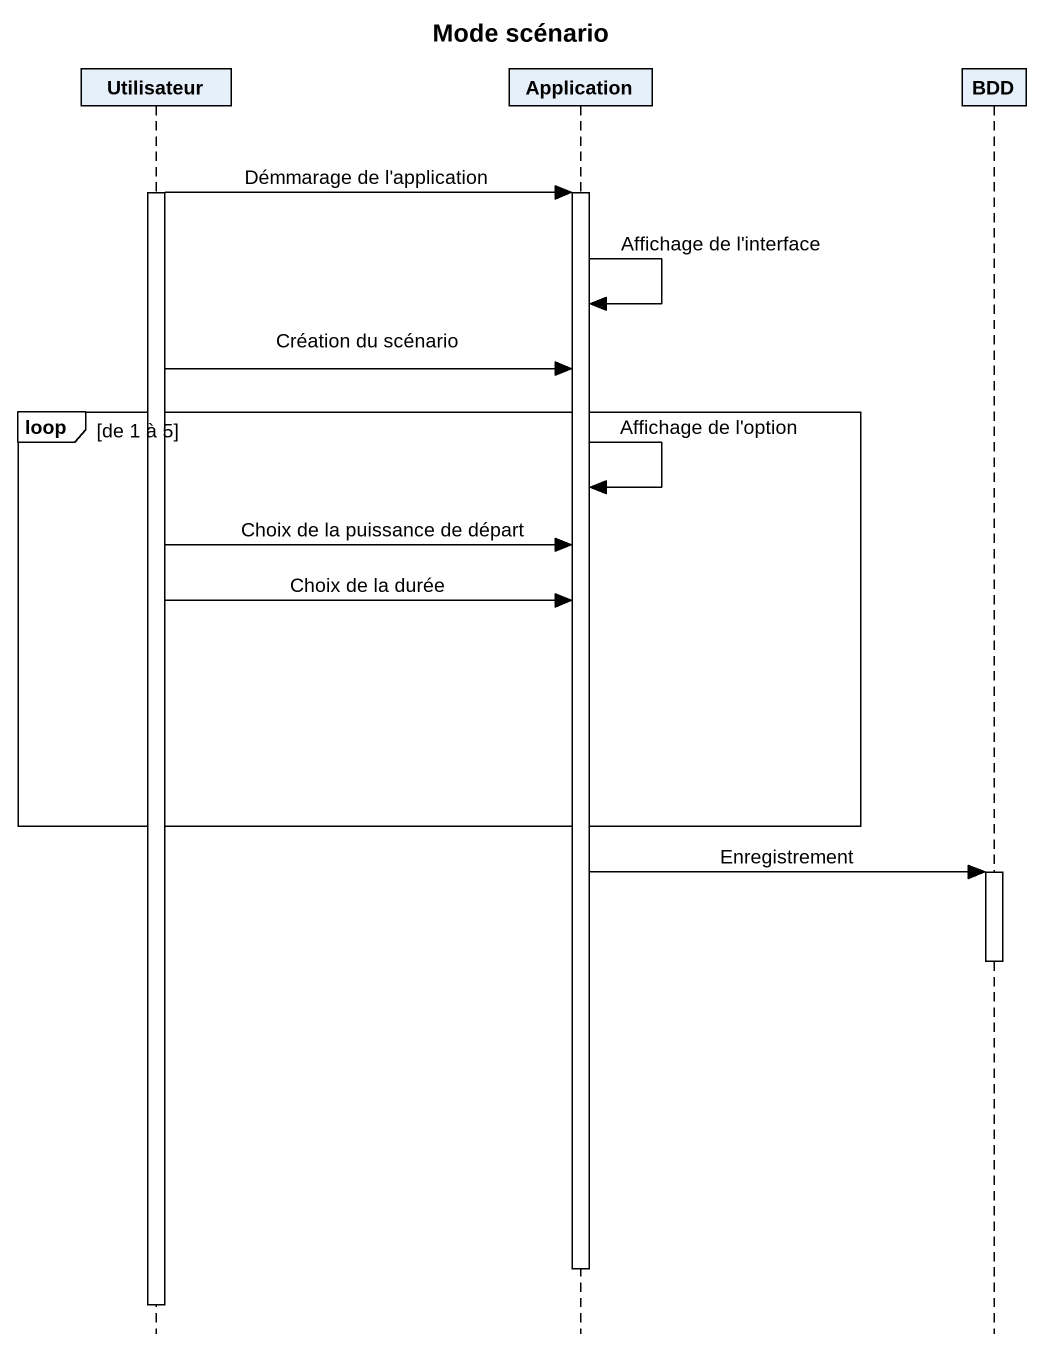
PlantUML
@startuml
title Mode scénario
hide footbox
participant Utilisateur
participant Application
participant BDD

activate Utilisateur
Utilisateur -> Application : Démmarage de l'application
activate Application
Application -> Application : Affichage de l'interface
Utilisateur -> Application : Création du scénario
loop de 1 à 5
  Application -> Application : Affichage de l'option
  Utilisateur -> Application : Choix de la puissance de départ
  Utilisateur -> Application : Choix de la durée
end
Application -> BDD : Enregistrement
activate BDD
deactivate BDD
deactivate Application
deactivate Utilisateur
@enduml
